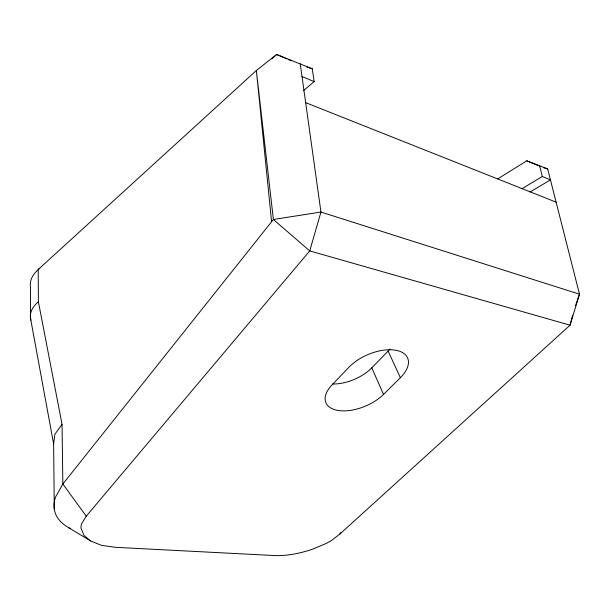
<?xml version="1.0" encoding="UTF-8"?>
<svg xmlns="http://www.w3.org/2000/svg" width="610" height="610" viewBox="0 0 610 610"><rect width="100%" height="100%" fill="white"/><g stroke="black" fill="none" stroke-linecap="round" stroke-linejoin="round"><path stroke-width="0.91" d="M54.282 509.129L53.627 443.935L54.877 434.289L62.037 424.316L38.384 301.714L38.209 269.536L256.368 70.508L276.665 54.481L312.297 68.831L314.158 81.603L303.284 90.798M572.622 315.339L570.06 325.191L339.739 534.169L331.504 540.483L326.426 543.365L313.517 548.825A58.331 25.78 -19.9 0 1 273.814 555.519L115.786 547.345L101.565 545.355L90.57 540.94L68.778 527.749M575.543 305.595L579.5 294.203L547.666 168.924L526.765 160.826L497.722 178.898M300.227 63.699L320.944 212.044L309.743 250.908L86.262 516.19L81.412 524.074L80.871 527.863L83.982 535.435L90.57 540.94M339.739 534.169L340.769 532.583M332.427 384.003A34.244 18.765 -22.7 0 0 371.787 367.83L388.128 351.085A34.77 19.291 -23.5 0 0 390.042 348.981M383.53 394.418L400.374 377.712A35.51 18.887 -23.4 0 0 396.37 350.369A35.51 18.887 -23.4 0 0 348.897 367.281L332.099 384.834A34.968 18.369 -22.6 0 0 337.444 410.362A34.968 18.369 -22.6 0 0 383.53 394.418L371.787 367.83M271.908 58.812L276.665 54.481L286.959 58.941M39.703 268.423L38.209 269.536A75.343 33.329 -1.7 0 0 30.492 287.096L30.553 318.542L53.627 443.935M521.924 188.749L542.32 176.503L550.456 179.889L530.052 191.998M543.754 167.773L547.666 168.924M306.937 67.008L312.297 68.831M305.656 102.648L556.114 202.154M526.765 160.826L538.706 165.775M302.019 76.547L314.158 81.603M288.675 59.681L291.244 60.794M86.262 516.19L62.853 484.02L62.037 424.316M388.128 351.085L400.374 377.712M539.553 165.44L542.32 176.503M271.587 221.743L256.368 70.508L273.387 219.486L309.743 250.908L570.06 325.191L579.5 294.203L320.944 212.044L273.387 219.486L62.853 484.02L55.541 497.066A85.972 42.913 -15.4 0 0 70.242 528.542M30.957 320.189A76.448 31.789 -2.1 0 1 38.392 301.714"/></g></svg>
